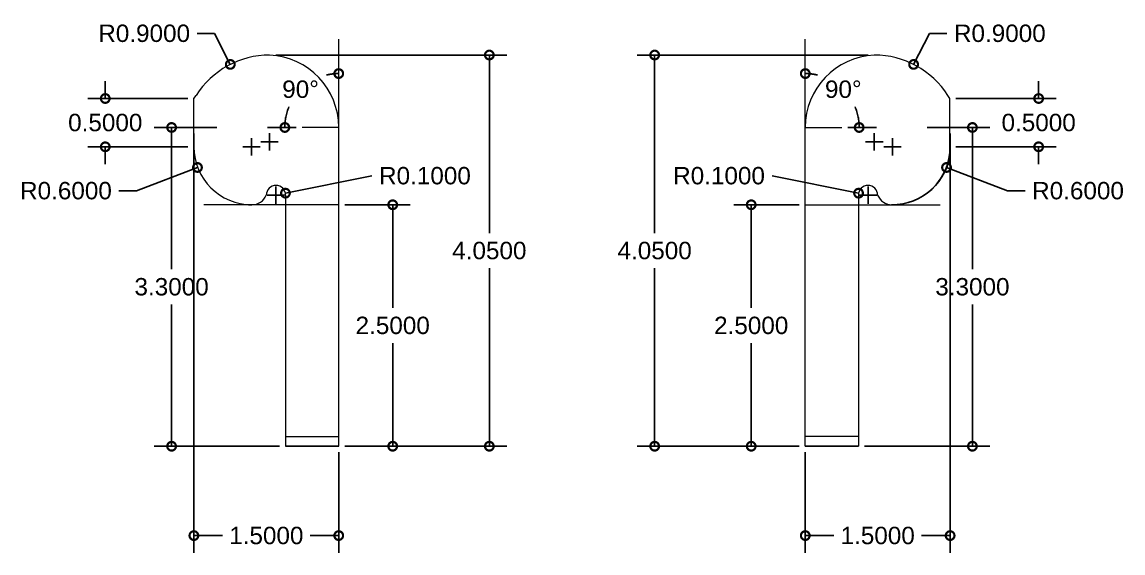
# Model space of a CAD drawing. Header units: centimetres. Extents: x -2.3 to 61.1, y -63.1 to 35.
# Drawn here: x 47.65 to 59.06, y -8.06 to -2.56 of the extents above; entities that cross this region are included whole.
import ezdxf

# ---------------------------------------------------------------- set-up
doc = ezdxf.new("R2010")
doc.units = ezdxf.units.CM
doc.header["$MEASUREMENT"] = 0
doc.linetypes.add('ACAD_ISO02W100', pattern=[15, 12, -3])
for name, color, linetype, lineweight in [('cuerpo clear', 7, 'Continuous', 15), ('lineas clear', 8, 'ACAD_ISO02W100', 15), ('medida clear', 71, 'ACAD_ISO02W100', 18)]:
    doc.layers.add(name, color=color, linetype=linetype, lineweight=lineweight)
doc.styles.get("Standard").update_dxf_attribs({"font": 'arial.ttf'})
doc.dimstyles.get("Standard").update_dxf_attribs({"dimtxt": 0.18, "dimasz": 0.18, "dimexe": 0.18, "dimexo": 0.0625, "dimgap": 0.09, "dimtad": 0, "dimtih": 1, "dimtoh": 1, "dimdec": 4, "dimzin": 0, "dimdsep": 46, "dimtxsty": 'Standard', "dimblk": 'DOTSMALL', "dimcen": 0.09, "dimadec": 0, "dimazin": 0, "dimtfac": 1, "dimtdec": 4, "dimtofl": 0, "dimtmove": 0, "dimatfit": 3, "dimfxl": 1, "dimtolj": 1, "dimtzin": 0, "dimarcsym": 0})

# ---------------------------------------------------------------- blocks, each defined once
blk = doc.blocks.new('_DotSmall')
at = {"color": 0, "linetype": 'ByBlock', "const_width": 0.5}
blk.add_lwpolyline([(-0.0625, 0, 1), (0.0625, 0, 1)], format="xyb", close=True, dxfattribs=at)
blk = doc.blocks.new('*D496')
at = {"layer": 'Defpoints', "color": 0, "transparency": 16777216}
for p in [(50.217, -2.903), (50.933, -6.953), (52.493, -6.953)]:
    blk.add_point(p, dxfattribs=at)
at = {"layer": 'medida clear', "color": 0, "lineweight": -2, "transparency": 16777216}
for p, q in [((50.28, -2.903), (52.673, -2.903)), ((52.493, -2.903), (52.493, -4.746)), ((52.493, -6.953), (52.493, -5.11)), ((50.995, -6.953), (52.673, -6.953))]:
    blk.add_line(p, q, dxfattribs=at)
at = {"layer": 'medida clear', "color": 0, "lineweight": -2, "transparency": 16777216, "xscale": 0.18, "yscale": 0.18, "zscale": 0.18}
for p, rotation in [((52.493, -2.903), 90), ((52.493, -6.953), 270)]:
    blk.add_blockref('_DotSmall', p, dxfattribs=dict(at, rotation=rotation))
at = {"layer": 'medida clear', "color": 0, "transparency": 16777216, "insert": (52.493, -4.928), "char_height": 0.18, "attachment_point": 5}
blk.add_mtext('\\A1;4.0500', dxfattribs=at)
blk = doc.blocks.new('*D497')
at = {"layer": 'Defpoints', "color": 0, "transparency": 16777216}
for p in [(49.733, -3.653), (49.202, -6.953), (50.383, -6.953)]:
    blk.add_point(p, dxfattribs=at)
at = {"layer": 'medida clear', "color": 0, "lineweight": -2, "transparency": 16777216}
for p, q in [((49.67, -3.653), (49.022, -3.653)), ((49.202, -3.653), (49.202, -5.121)), ((49.202, -6.953), (49.202, -5.485)), ((50.32, -6.953), (49.022, -6.953))]:
    blk.add_line(p, q, dxfattribs=at)
at = {"layer": 'medida clear', "color": 0, "lineweight": -2, "transparency": 16777216, "xscale": 0.18, "yscale": 0.18, "zscale": 0.18}
for p, rotation in [((49.202, -3.653), 90), ((49.202, -6.953), 270)]:
    blk.add_blockref('_DotSmall', p, dxfattribs=dict(at, rotation=rotation))
at = {"layer": 'medida clear', "color": 0, "transparency": 16777216, "insert": (49.202, -5.303), "char_height": 0.18, "attachment_point": 5}
blk.add_mtext('\\A1;3.3000', dxfattribs=at)
blk = doc.blocks.new('*D498')
at = {"layer": 'Defpoints', "color": 0, "transparency": 16777216}
for p in [(50.933, -4.453), (50.933, -6.953), (51.492, -6.953)]:
    blk.add_point(p, dxfattribs=at)
at = {"layer": 'medida clear', "color": 0, "lineweight": -2, "transparency": 16777216}
for p, q in [((50.995, -4.453), (51.672, -4.453)), ((51.492, -4.453), (51.492, -5.521)), ((51.492, -6.953), (51.492, -5.885)), ((50.995, -6.953), (51.672, -6.953))]:
    blk.add_line(p, q, dxfattribs=at)
at = {"layer": 'medida clear', "color": 0, "lineweight": -2, "transparency": 16777216, "xscale": 0.18, "yscale": 0.18, "zscale": 0.18}
for p, rotation in [((51.492, -4.453), 90), ((51.492, -6.953), 270)]:
    blk.add_blockref('_DotSmall', p, dxfattribs=dict(at, rotation=rotation))
at = {"layer": 'medida clear', "color": 0, "transparency": 16777216, "insert": (51.492, -5.703), "char_height": 0.18, "attachment_point": 5}
blk.add_mtext('\\A1;2.5000', dxfattribs=at)
blk = doc.blocks.new('*D499')
at = {"layer": 'Defpoints', "color": 0, "transparency": 16777216}
for p in [(49.81, -3), (50.217, -3.803)]:
    blk.add_point(p, dxfattribs=at)
at = {"layer": 'medida clear', "color": 0, "lineweight": -2, "transparency": 16777216}
for p, q in [((49.467, -2.679), (49.647, -2.679)), ((49.647, -2.679), (49.81, -3)), ((50.217, -3.893), (50.217, -3.713)), ((50.127, -3.803), (50.307, -3.803))]:
    blk.add_line(p, q, dxfattribs=at)
at = {"layer": 'medida clear', "color": 0, "lineweight": -2, "transparency": 16777216, "xscale": 0.18, "yscale": 0.18, "zscale": 0.18, "rotation": 296.9045879618634}
blk.add_blockref('_DotSmall', (49.81, -3), dxfattribs=at)
at = {"layer": 'medida clear', "color": 0, "transparency": 16777216, "insert": (48.918, -2.679), "char_height": 0.18, "attachment_point": 5}
blk.add_mtext('\\A1;R0.9000', dxfattribs=at)
blk = doc.blocks.new('*D500')
at = {"layer": 'Defpoints', "color": 0, "transparency": 16777216}
for p in [(50.933, -2.739), (50.654, -3.17), (50.553, -3.653), (50.933, -3.653), (50.933, -3.653)]:
    blk.add_point(p, dxfattribs=at)
at = {"layer": 'medida clear', "color": 0, "lineweight": -2, "transparency": 16777216}
blk.add_line((50.491, -3.653), (50.195, -3.653), dxfattribs=at)
for start, end in [(90, 103.278), (157.5854, 180)]:
    blk.add_arc((50.933, -3.653), 0.558, start, end, dxfattribs=at)
at = {"layer": 'medida clear', "color": 0, "lineweight": -2, "transparency": 16777216, "xscale": 0.18, "yscale": 0.18, "zscale": 0.18}
blk.add_blockref('_DotSmall', (50.933, -3.095), dxfattribs=at)
at = {"layer": 'medida clear', "color": 0, "lineweight": -2, "transparency": 16777216, "xscale": 0.18, "yscale": 0.18, "zscale": 0.18, "rotation": 269.9999999999999}
blk.add_blockref('_DotSmall', (50.375, -3.653), dxfattribs=at)
at = {"layer": 'medida clear', "color": 0, "transparency": 16777216, "insert": (50.538, -3.258), "char_height": 0.18, "attachment_point": 5}
blk.add_mtext('\\A1;90°', dxfattribs=at)
blk = doc.blocks.new('*D487')
at = {"layer": 'Defpoints', "color": 0, "transparency": 16777216}
for p in [(50.03, -3.853), (49.47, -4.067)]:
    blk.add_point(p, dxfattribs=at)
at = {"layer": 'medida clear', "color": 0, "lineweight": -2, "transparency": 16777216}
for p, q in [((49.94, -3.853), (50.12, -3.853)), ((50.03, -3.943), (50.03, -3.763)), ((48.837, -4.308), (49.47, -4.067)), ((48.657, -4.308), (48.837, -4.308))]:
    blk.add_line(p, q, dxfattribs=at)
at = {"layer": 'medida clear', "color": 0, "lineweight": -2, "transparency": 16777216, "xscale": 0.18, "yscale": 0.18, "zscale": 0.18, "rotation": 20.88827241894659}
blk.add_blockref('_DotSmall', (49.47, -4.067), dxfattribs=at)
at = {"layer": 'medida clear', "color": 0, "transparency": 16777216, "insert": (48.108, -4.308), "char_height": 0.18, "attachment_point": 5}
blk.add_mtext('\\A1;R0.6000', dxfattribs=at)
blk = doc.blocks.new('*D501')
at = {"layer": 'Defpoints', "color": 0, "transparency": 16777216}
for p in [(49.433, -3.653), (50.933, -6.953), (49.433, -7.878)]:
    blk.add_point(p, dxfattribs=at)
at = {"layer": 'medida clear', "color": 0, "lineweight": -2, "transparency": 16777216}
for p, q in [((49.433, -3.716), (49.433, -8.058)), ((50.933, -7.016), (50.933, -8.058)), ((49.433, -7.878), (49.728, -7.878)), ((50.933, -7.878), (50.638, -7.878))]:
    blk.add_line(p, q, dxfattribs=at)
at = {"layer": 'medida clear', "color": 0, "lineweight": -2, "transparency": 16777216, "xscale": 0.18, "yscale": 0.18, "zscale": 0.18, "rotation": 180}
blk.add_blockref('_DotSmall', (49.433, -7.878), dxfattribs=at)
at = {"layer": 'medida clear', "color": 0, "lineweight": -2, "transparency": 16777216, "xscale": 0.18, "yscale": 0.18, "zscale": 0.18}
blk.add_blockref('_DotSmall', (50.933, -7.878), dxfattribs=at)
at = {"layer": 'medida clear', "color": 0, "transparency": 16777216, "insert": (50.183, -7.878), "char_height": 0.18, "attachment_point": 5}
blk.add_mtext('\\A1;1.5000', dxfattribs=at)
blk = doc.blocks.new('*D488')
at = {"layer": 'Defpoints', "color": 0, "transparency": 16777216}
for p in [(49.434, -3.353), (48.515, -3.853), (49.434, -3.853)]:
    blk.add_point(p, dxfattribs=at)
at = {"layer": 'medida clear', "color": 0, "lineweight": -2, "transparency": 16777216}
for p, q in [((48.515, -3.353), (48.515, -3.173)), ((49.371, -3.353), (48.335, -3.353)), ((49.371, -3.853), (48.335, -3.853)), ((48.515, -3.853), (48.515, -4.033))]:
    blk.add_line(p, q, dxfattribs=at)
at = {"layer": 'medida clear', "color": 0, "lineweight": -2, "transparency": 16777216, "xscale": 0.18, "yscale": 0.18, "zscale": 0.18}
for p, rotation in [((48.515, -3.353), 270), ((48.515, -3.853), 90)]:
    blk.add_blockref('_DotSmall', p, dxfattribs=dict(at, rotation=rotation))
at = {"layer": 'medida clear', "color": 0, "transparency": 16777216, "insert": (48.515, -3.603), "char_height": 0.18, "attachment_point": 5}
blk.add_mtext('\\A1;0.5000', dxfattribs=at)
blk = doc.blocks.new('*D502')
at = {"layer": 'Defpoints', "color": 0, "transparency": 16777216}
for p in [(50.283, -4.353), (50.381, -4.333)]:
    blk.add_point(p, dxfattribs=at)
at = {"layer": 'medida clear', "color": 0, "lineweight": -2, "transparency": 16777216}
for p, q in [((51.276, -4.153), (50.381, -4.333)), ((50.283, -4.443), (50.283, -4.263)), ((50.193, -4.353), (50.373, -4.353))]:
    blk.add_line(p, q, dxfattribs=at)
at = {"layer": 'medida clear', "color": 0, "lineweight": -2, "transparency": 16777216, "xscale": 0.18, "yscale": 0.18, "zscale": 0.18, "rotation": 191.3852447709888}
blk.add_blockref('_DotSmall', (50.381, -4.333), dxfattribs=at)
at = {"layer": 'medida clear', "color": 0, "transparency": 16777216, "insert": (51.826, -4.153), "char_height": 0.18, "attachment_point": 5}
blk.add_mtext('\\A1;R0.1000', dxfattribs=at)
blk = doc.blocks.new('*D489')
at = {"layer": 'Defpoints', "color": 0, "transparency": 16777216}
for p in [(56.48, -2.903), (54.205, -6.953), (55.765, -6.953)]:
    blk.add_point(p, dxfattribs=at)
at = {"layer": 'medida clear', "color": 0, "lineweight": -2, "transparency": 16777216}
for p, q in [((56.418, -2.903), (54.025, -2.903)), ((54.205, -2.903), (54.205, -4.746)), ((54.205, -6.953), (54.205, -5.11)), ((55.702, -6.953), (54.025, -6.953))]:
    blk.add_line(p, q, dxfattribs=at)
at = {"layer": 'medida clear', "color": 0, "lineweight": -2, "transparency": 16777216, "xscale": 0.18, "yscale": 0.18, "zscale": 0.18}
for p, rotation in [((54.205, -2.903), 90), ((54.205, -6.953), 270)]:
    blk.add_blockref('_DotSmall', p, dxfattribs=dict(at, rotation=rotation))
at = {"layer": 'medida clear', "color": 0, "transparency": 16777216, "insert": (54.205, -4.928), "char_height": 0.18, "attachment_point": 5}
blk.add_mtext('\\A1;4.0500', dxfattribs=at)
blk = doc.blocks.new('*D490')
at = {"layer": 'Defpoints', "color": 0, "transparency": 16777216}
for p in [(56.965, -3.653), (56.315, -6.953), (57.496, -6.953)]:
    blk.add_point(p, dxfattribs=at)
at = {"layer": 'medida clear', "color": 0, "lineweight": -2, "transparency": 16777216}
for p, q in [((57.027, -3.653), (57.676, -3.653)), ((57.496, -3.653), (57.496, -5.121)), ((57.496, -6.953), (57.496, -5.485)), ((56.377, -6.953), (57.676, -6.953))]:
    blk.add_line(p, q, dxfattribs=at)
at = {"layer": 'medida clear', "color": 0, "lineweight": -2, "transparency": 16777216, "xscale": 0.18, "yscale": 0.18, "zscale": 0.18}
for p, rotation in [((57.496, -3.653), 90), ((57.496, -6.953), 270)]:
    blk.add_blockref('_DotSmall', p, dxfattribs=dict(at, rotation=rotation))
at = {"layer": 'medida clear', "color": 0, "transparency": 16777216, "insert": (57.496, -5.303), "char_height": 0.18, "attachment_point": 5}
blk.add_mtext('\\A1;3.3000', dxfattribs=at)
blk = doc.blocks.new('*D491')
at = {"layer": 'Defpoints', "color": 0, "transparency": 16777216}
for p in [(55.765, -4.453), (55.205, -6.953), (55.765, -6.953)]:
    blk.add_point(p, dxfattribs=at)
at = {"layer": 'medida clear', "color": 0, "lineweight": -2, "transparency": 16777216}
for p, q in [((55.702, -4.453), (55.025, -4.453)), ((55.205, -4.453), (55.205, -5.521)), ((55.205, -6.953), (55.205, -5.885)), ((55.702, -6.953), (55.025, -6.953))]:
    blk.add_line(p, q, dxfattribs=at)
at = {"layer": 'medida clear', "color": 0, "lineweight": -2, "transparency": 16777216, "xscale": 0.18, "yscale": 0.18, "zscale": 0.18}
for p, rotation in [((55.205, -4.453), 90), ((55.205, -6.953), 270)]:
    blk.add_blockref('_DotSmall', p, dxfattribs=dict(at, rotation=rotation))
at = {"layer": 'medida clear', "color": 0, "transparency": 16777216, "insert": (55.205, -5.703), "char_height": 0.18, "attachment_point": 5}
blk.add_mtext('\\A1;2.5000', dxfattribs=at)
blk = doc.blocks.new('*D492')
at = {"layer": 'Defpoints', "color": 0, "transparency": 16777216}
for p in [(56.887, -3), (56.48, -3.803)]:
    blk.add_point(p, dxfattribs=at)
at = {"layer": 'medida clear', "color": 0, "lineweight": -2, "transparency": 16777216}
for p, q in [((57.05, -2.679), (56.887, -3)), ((57.23, -2.679), (57.05, -2.679)), ((56.48, -3.893), (56.48, -3.713)), ((56.39, -3.803), (56.57, -3.803))]:
    blk.add_line(p, q, dxfattribs=at)
at = {"layer": 'medida clear', "color": 0, "lineweight": -2, "transparency": 16777216, "xscale": 0.18, "yscale": 0.18, "zscale": 0.18, "rotation": 243.0954120381357}
blk.add_blockref('_DotSmall', (56.887, -3), dxfattribs=at)
at = {"layer": 'medida clear', "color": 0, "transparency": 16777216, "insert": (57.78, -2.679), "char_height": 0.18, "attachment_point": 5}
blk.add_mtext('\\A1;R0.9000', dxfattribs=at)
blk = doc.blocks.new('*D493')
at = {"layer": 'Defpoints', "color": 0, "transparency": 16777216}
for p in [(55.765, -2.739), (56.248, -3.374), (55.765, -3.653), (55.765, -3.653), (56.144, -3.653)]:
    blk.add_point(p, dxfattribs=at)
at = {"layer": 'medida clear', "color": 0, "lineweight": -2, "transparency": 16777216}
blk.add_line((56.207, -3.653), (56.503, -3.653), dxfattribs=at)
for start, end in [(76.722, 90), (0, 22.4146)]:
    blk.add_arc((55.765, -3.653), 0.558, start, end, dxfattribs=at)
at = {"layer": 'medida clear', "color": 0, "lineweight": -2, "transparency": 16777216, "xscale": 0.18, "yscale": 0.18, "zscale": 0.18}
for p, rotation in [((55.765, -3.095), 179.9999999999999), ((56.323, -3.653), 270)]:
    blk.add_blockref('_DotSmall', p, dxfattribs=dict(at, rotation=rotation))
at = {"layer": 'medida clear', "color": 0, "transparency": 16777216, "insert": (56.159, -3.258), "char_height": 0.18, "attachment_point": 5}
blk.add_mtext('\\A1;90°', dxfattribs=at)
blk = doc.blocks.new('*D485')
at = {"layer": 'Defpoints', "color": 0, "transparency": 16777216}
for p in [(56.667, -3.853), (57.228, -4.067)]:
    blk.add_point(p, dxfattribs=at)
at = {"layer": 'medida clear', "color": 0, "lineweight": -2, "transparency": 16777216}
for p, q in [((56.577, -3.853), (56.757, -3.853)), ((56.667, -3.943), (56.667, -3.763)), ((57.861, -4.308), (57.228, -4.067)), ((58.041, -4.308), (57.861, -4.308))]:
    blk.add_line(p, q, dxfattribs=at)
blk.add_arc((56.667, -3.853), 0.6, 269.1943, 356.3006, dxfattribs=at)
at = {"layer": 'medida clear', "color": 0, "lineweight": -2, "transparency": 16777216, "xscale": 0.18, "yscale": 0.18, "zscale": 0.18, "rotation": 159.1117275810534}
blk.add_blockref('_DotSmall', (57.228, -4.067), dxfattribs=at)
at = {"layer": 'medida clear', "color": 0, "transparency": 16777216, "insert": (58.59, -4.308), "char_height": 0.18, "attachment_point": 5}
blk.add_mtext('\\A1;R0.6000', dxfattribs=at)
blk = doc.blocks.new('*D494')
at = {"layer": 'Defpoints', "color": 0, "transparency": 16777216}
for p in [(57.265, -3.653), (55.765, -6.953), (57.265, -7.878)]:
    blk.add_point(p, dxfattribs=at)
at = {"layer": 'medida clear', "color": 0, "lineweight": -2, "transparency": 16777216}
for p, q in [((57.265, -3.716), (57.265, -8.058)), ((55.765, -7.016), (55.765, -8.058)), ((55.765, -7.878), (56.06, -7.878)), ((57.265, -7.878), (56.969, -7.878))]:
    blk.add_line(p, q, dxfattribs=at)
at = {"layer": 'medida clear', "color": 0, "lineweight": -2, "transparency": 16777216, "xscale": 0.18, "yscale": 0.18, "zscale": 0.18, "rotation": 180}
blk.add_blockref('_DotSmall', (55.765, -7.878), dxfattribs=at)
at = {"layer": 'medida clear', "color": 0, "lineweight": -2, "transparency": 16777216, "xscale": 0.18, "yscale": 0.18, "zscale": 0.18}
blk.add_blockref('_DotSmall', (57.265, -7.878), dxfattribs=at)
at = {"layer": 'medida clear', "color": 0, "transparency": 16777216, "insert": (56.515, -7.878), "char_height": 0.18, "attachment_point": 5}
blk.add_mtext('\\A1;1.5000', dxfattribs=at)
blk = doc.blocks.new('*D486')
at = {"layer": 'Defpoints', "color": 0, "transparency": 16777216}
for p in [(57.264, -3.353), (57.264, -3.853), (58.182, -3.853)]:
    blk.add_point(p, dxfattribs=at)
at = {"layer": 'medida clear', "color": 0, "lineweight": -2, "transparency": 16777216}
for p, q in [((58.182, -3.353), (58.182, -3.173)), ((57.326, -3.353), (58.362, -3.353)), ((57.326, -3.853), (58.362, -3.853)), ((58.182, -3.853), (58.182, -4.033))]:
    blk.add_line(p, q, dxfattribs=at)
at = {"layer": 'medida clear', "color": 0, "lineweight": -2, "transparency": 16777216, "xscale": 0.18, "yscale": 0.18, "zscale": 0.18}
for p, rotation in [((58.182, -3.353), 270), ((58.182, -3.853), 90)]:
    blk.add_blockref('_DotSmall', p, dxfattribs=dict(at, rotation=rotation))
at = {"layer": 'medida clear', "color": 0, "transparency": 16777216, "insert": (58.182, -3.603), "char_height": 0.18, "attachment_point": 5}
blk.add_mtext('\\A1;0.5000', dxfattribs=at)
blk = doc.blocks.new('*D495')
at = {"layer": 'Defpoints', "color": 0, "transparency": 16777216}
for p in [(56.317, -4.333), (56.415, -4.353)]:
    blk.add_point(p, dxfattribs=at)
at = {"layer": 'medida clear', "color": 0, "lineweight": -2, "transparency": 16777216}
for p, q in [((55.421, -4.153), (56.317, -4.333)), ((56.415, -4.443), (56.415, -4.263)), ((56.325, -4.353), (56.505, -4.353))]:
    blk.add_line(p, q, dxfattribs=at)
at = {"layer": 'medida clear', "color": 0, "lineweight": -2, "transparency": 16777216, "xscale": 0.18, "yscale": 0.18, "zscale": 0.18, "rotation": 348.6147552290096}
blk.add_blockref('_DotSmall', (56.317, -4.333), dxfattribs=at)
at = {"layer": 'medida clear', "color": 0, "transparency": 16777216, "insert": (54.872, -4.153), "char_height": 0.18, "attachment_point": 5}
blk.add_mtext('\\A1;R0.1000', dxfattribs=at)

msp = doc.modelspace()

# ---------------------------------------------------------------- linework, layer by layer
at = {"layer": 'cuerpo clear'}
for p, q in [((49.43385, -3.35307), (49.45603, -3.32307)), ((49.43385, -3.85307), (49.43385, -3.35307)), ((57.2637, -3.35307), (57.24151, -3.32307)), ((57.2637, -3.85307), (57.2637, -3.35307)), ((50.93292, -6.95307), (50.93292, -3.65307)), ((55.76463, -6.95307), (55.76463, -3.65307)), ((50.38292, -4.35307), (50.38292, -6.95307)), ((56.31463, -4.35307), (56.31463, -6.95307)), ((50.38292, -6.85307), (50.93292, -6.85307)), ((50.38292, -6.95307), (50.93292, -6.95307)), ((50.93292, -6.95307), (50.38292, -6.95307)), ((56.31463, -6.85307), (55.76463, -6.85307)), ((56.31463, -6.95307), (55.76463, -6.95307)), ((55.76463, -6.95307), (56.31463, -6.95307))]:
    msp.add_line(p, q, dxfattribs=at)
for centre, radius, start, end in [((50.21734, -3.80307), 0.9, 90, 147.769047), ((50.18209, -3.65307), 0.75083, 0, 87.308535), ((56.51546, -3.65307), 0.75083, 92.691465, 180), ((56.4802, -3.80307), 0.9, 32.230953, 90), ((50.03385, -3.85307), 0.6, 180, 270), ((56.6637, -3.85307), 0.6, 270, 0), ((50.28292, -4.35307), 0.1, 0, 180), ((56.41463, -4.35307), 0.1, 0, 180), ((50.03466, -4.29315), 0.1599, 270, 337.994579), ((56.66288, -4.29315), 0.1599, 202.005421, 270), ((50.00129, -4.25522), 0.19814, 257.781685, 257.800594), ((50.03013, -3.85307), 0.6, 263.232162, 270.433038), ((56.66742, -3.85307), 0.6, 269.566962, 276.767838), ((56.69625, -4.25522), 0.19814, 282.199406, 282.218315)]:
    msp.add_arc(centre, radius, start, end, dxfattribs=at)
at = {"layer": 'lineas clear'}
for p, q in [((50.93292, -3.65307), (50.93292, -2.73903)), ((55.76463, -3.65307), (55.76463, -2.73903)), ((50.93292, -3.65307), (50.55345, -3.65307)), ((55.76463, -3.65307), (56.14409, -3.65307)), ((50.38292, -4.45307), (49.53608, -4.45307)), ((50.93292, -4.45307), (50.38292, -4.45307)), ((55.76463, -4.45307), (56.31463, -4.45307)), ((56.31463, -4.45307), (57.16146, -4.45307))]:
    msp.add_line(p, q, dxfattribs=at)

# ---------------------------------------------------------------- dimensions: what is measured, and where the dimension line sits
at = {"layer": 'medida clear'}
for center, mpoint, picture, middle in [((50.21734, -3.80307), (49.81009, -3.00048), '*D499', (48.91773, -2.67945)), ((56.4802, -3.80307), (56.88745, -3.00048), '*D492', (57.77981, -2.67945))]:
    dim = msp.add_radius_dim(center=center, mpoint=mpoint, dimstyle='Standard', dxfattribs=at)
    dim.commit()
    dim.dimension.update_dxf_attribs({"geometry": picture, "text_midpoint": middle})
for base, line1, line2, picture, middle in [((50.65375, -3.16954), ((50.93292, -3.65307), (50.55345, -3.65307)), ((50.93292, -3.65307), (50.93292, -2.73903)), '*D500', (50.53812, -3.25827)), ((56.24815, -3.3739), ((55.76463, -3.65307), (56.14409, -3.65307)), ((55.76463, -3.65307), (55.76463, -2.73903)), '*D493', (56.15942, -3.25827))]:
    dim = msp.add_angular_dim_2l(base=base, line1=line1, line2=line2, dimstyle='Standard', dxfattribs=at)
    dim.commit()
    dim.dimension.update_dxf_attribs({"geometry": picture, "text_midpoint": middle})
for base, p1, p2, angle, picture, middle in [((52.49303, -6.95307), (50.21734, -2.90307), (50.93292, -6.95307), 90, '*D496', (52.49303, -4.92807)), ((54.20452, -6.95307), (56.4802, -2.90307), (55.76463, -6.95307), 90, '*D489', (54.20452, -4.92807)), ((48.51549, -3.85307), (49.43385, -3.35307), (49.43385, -3.85307), 90, '*D488', (48.51549, -3.60307)), ((58.18205, -3.85307), (57.2637, -3.35307), (57.2637, -3.85307), 90, '*D486', (58.18205, -3.60307)), ((49.20163, -6.95307), (49.73292, -3.65307), (50.38292, -6.95307), 90, '*D497', (49.20163, -5.30307)), ((57.49591, -6.95307), (56.96463, -3.65307), (56.31463, -6.95307), 90, '*D490', (57.49591, -5.30307)), ((57.26463, -7.87791), (55.76463, -6.95307), (57.26463, -3.65307), 180, '*D494', (56.51463, -7.87791)), ((51.49243, -6.95307), (50.93292, -4.45307), (50.93292, -6.95307), 90, '*D498', (51.49243, -5.70307)), ((55.20511, -6.95307), (55.76463, -4.45307), (55.76463, -6.95307), 90, '*D491', (55.20511, -5.70307))]:
    dim = msp.add_linear_dim(base=base, p1=p1, p2=p2, angle=angle, dimstyle='Standard', dxfattribs=at)
    dim.commit()
    dim.dimension.update_dxf_attribs({"geometry": picture, "text_midpoint": middle})
dim = msp.add_linear_dim(base=(49.43292, -7.87791), p1=(50.93292, -6.95307), p2=(49.43292, -3.65307), dimstyle='Standard', dxfattribs=at)
dim.commit()
dim.dimension.update_dxf_attribs({"geometry": '*D501', "text_midpoint": (50.18292, -7.87791)})
for center, mpoint, picture, middle in [((50.03013, -3.85307), (49.46957, -4.067), '*D487', (48.10756, -4.3084)), ((56.66742, -3.85307), (57.22798, -4.067), '*D485', (58.58998, -4.3084)), ((50.28292, -4.35307), (50.38095, -4.33333), '*D502', (51.27637, -4.15302)), ((56.41463, -4.35307), (56.3166, -4.33333), '*D495', (55.42117, -4.15302))]:
    dim = msp.add_radius_dim(center=center, mpoint=mpoint, dimstyle='Standard', dxfattribs=at)
    dim.commit()
    dim.dimension.update_dxf_attribs({"geometry": picture, "text_midpoint": middle, "dimtype": 164})

doc.saveas('drawing.dxf')
